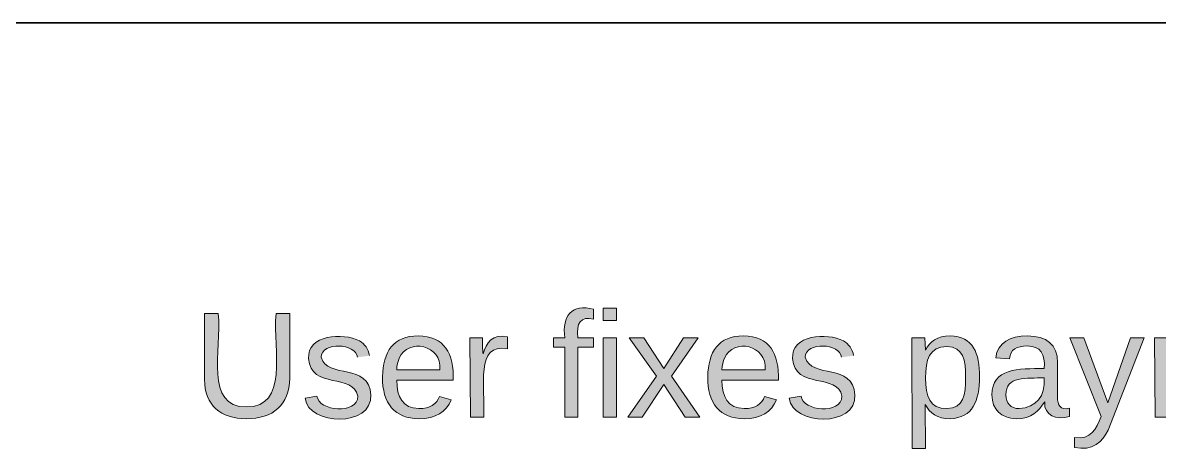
# Model space of a CAD drawing. Extents: x 3 to 1760, y 20 to 1040.
# Drawn here: x 833.5 to 951, y 768.3 to 812.7 of the extents above; entities that cross this region are included whole.
import ezdxf

# ---------------------------------------------------------------- set-up
doc = ezdxf.new("R2010")
doc.units = 0
doc.header["$MEASUREMENT"] = 0
doc.layers.add('Layer 1', color=7, linetype='Continuous', lineweight=0)

# ---------------------------------------------------------------- blocks, each defined once
blk = doc.blocks.new('Block_108')
at = {"layer": 'Layer 1', "true_color": 0x282c33, "transparency": 33554687}
h = blk.add_hatch(color=250, dxfattribs=at)
h.dxf.hatch_style = 2
edge = h.paths.add_edge_path()
edge.add_spline(control_points=[(861.15, 775.9), (861.11, 773.09), (859.42, 771.71), (856.66, 771.71), (854.02, 771.71), (852.34, 773.09), (852.34, 775.77), (852.34, 775.77), (852.34, 782.6), (852.34, 782.6), (852.34, 782.6), (853.76, 782.6), (853.76, 782.6), (854.11, 778.75), (852.34, 772.92), (856.66, 772.92), (861.06, 772.92), (859.42, 778.67), (859.73, 782.6), (859.73, 782.6), (861.15, 782.6), (861.15, 782.6), (861.15, 782.6), (861.15, 775.9), (861.15, 775.9)], knot_values=[0, 0, 0, 0, 1, 1, 1, 2, 2, 2, 3, 3, 3, 4, 4, 4, 5, 5, 5, 6, 6, 6, 7, 7, 7, 8, 8, 8, 8], degree=3, periodic=0)
edge.add_line((861.15, 775.9), (861.15, 775.9))
h = blk.add_hatch(color=250, dxfattribs=at)
h.dxf.hatch_style = 2
edge = h.paths.add_edge_path()
edge.add_spline(control_points=[(868.15, 778.06), (868.02, 779.53), (864.44, 779.7), (864.39, 778.06), (865.04, 775.77), (869.36, 777.54), (869.53, 774.17), (869.71, 770.8), (863.05, 770.97), (862.75, 773.83), (862.75, 773.83), (863.96, 774.04), (863.96, 774.04), (864.13, 772.49), (868.15, 772.1), (868.19, 774.04), (867.76, 776.46), (863.31, 774.69), (863.1, 777.93), (862.92, 780.39), (866.64, 780.65), (868.37, 779.75), (868.89, 779.44), (869.27, 778.93), (869.4, 778.23)], knot_values=[0, 0, 0, 0, 1, 1, 1, 2, 2, 2, 3, 3, 3, 4, 4, 4, 5, 5, 5, 6, 6, 6, 7, 7, 7, 8, 8, 8, 8], degree=3, periodic=0)
edge.add_line((869.4, 778.23), (868.15, 778.06))
h = blk.add_hatch(color=250, dxfattribs=at)
h.dxf.hatch_style = 2
edge = h.paths.add_edge_path()
edge.add_spline(control_points=[(874.42, 780.27), (877.14, 780.27), (878.13, 778.45), (878.05, 775.68), (878.05, 775.68), (872.21, 775.68), (872.21, 775.68), (872.21, 773.96), (872.82, 772.79), (874.5, 772.75), (875.63, 772.7), (876.36, 773.27), (876.62, 774), (876.62, 774), (877.83, 773.65), (877.83, 773.65), (877.35, 772.44), (876.23, 771.71), (874.5, 771.71), (872, 771.71), (870.7, 773.31), (870.74, 776.03), (870.79, 778.67), (871.87, 780.27), (874.42, 780.27)], knot_values=[0, 0, 0, 0, 1, 1, 1, 2, 2, 2, 3, 3, 3, 4, 4, 4, 5, 5, 5, 6, 6, 6, 7, 7, 7, 8, 8, 8, 8], degree=3, periodic=0)
edge = h.paths.add_edge_path()
edge.add_spline(control_points=[(876.66, 776.77), (876.92, 779.36), (873.38, 780.09), (872.47, 777.97), (872.34, 777.67), (872.21, 777.24), (872.21, 776.77), (872.21, 776.77), (876.66, 776.77), (876.66, 776.77)], knot_values=[0, 0, 0, 0, 1, 1, 1, 2, 2, 2, 3, 3, 3, 3], degree=3, periodic=0)
edge.add_line((876.66, 776.77), (876.66, 776.77))
h = blk.add_hatch(color=250, dxfattribs=at)
h.dxf.hatch_style = 2
edge = h.paths.add_edge_path()
edge.add_spline(control_points=[(883.66, 778.93), (880.29, 779.62), (881.37, 774.99), (881.2, 771.88), (881.2, 771.88), (879.82, 771.88), (879.82, 771.88), (879.82, 771.88), (879.77, 780.09), (879.77, 780.09), (879.77, 780.09), (881.07, 780.09), (881.07, 780.09), (881.11, 779.57), (881.03, 778.84), (881.16, 778.41), (881.42, 779.57), (882.15, 780.52), (883.66, 780.18), (883.66, 780.18), (883.66, 778.93), (883.66, 778.93)], knot_values=[0, 0, 0, 0, 1, 1, 1, 2, 2, 2, 3, 3, 3, 4, 4, 4, 5, 5, 5, 6, 6, 6, 7, 7, 7, 7], degree=3, periodic=0)
edge.add_line((883.66, 778.93), (883.66, 778.93))
at = {"layer": 'Layer 1'}
for points, knots in [([(861.15, 775.9), (861.11, 773.09), (859.42, 771.71), (856.66, 771.71), (854.02, 771.71), (852.34, 773.09), (852.34, 775.77), (852.34, 775.77), (852.34, 782.6), (852.34, 782.6), (852.34, 782.6), (853.76, 782.6), (853.76, 782.6), (854.11, 778.75), (852.34, 772.92), (856.66, 772.92), (861.06, 772.92), (859.42, 778.67), (859.73, 782.6), (859.73, 782.6), (861.15, 782.6), (861.15, 782.6), (861.15, 782.6), (861.15, 775.9), (861.15, 775.9)], [0, 0, 0, 0, 1, 1, 1, 2, 2, 2, 3, 3, 3, 4, 4, 4, 5, 5, 5, 6, 6, 6, 7, 7, 7, 8, 8, 8, 8]), ([(868.15, 778.06), (868.02, 779.53), (864.44, 779.7), (864.39, 778.06), (865.04, 775.77), (869.36, 777.54), (869.53, 774.17), (869.71, 770.8), (863.05, 770.97), (862.75, 773.83), (862.75, 773.83), (863.96, 774.04), (863.96, 774.04), (864.13, 772.49), (868.15, 772.1), (868.19, 774.04), (867.76, 776.46), (863.31, 774.69), (863.1, 777.93), (862.92, 780.39), (866.64, 780.65), (868.37, 779.75), (868.89, 779.44), (869.27, 778.93), (869.4, 778.23)], [0, 0, 0, 0, 1, 1, 1, 2, 2, 2, 3, 3, 3, 4, 4, 4, 5, 5, 5, 6, 6, 6, 7, 7, 7, 8, 8, 8, 8]), ([(874.42, 780.27), (877.14, 780.27), (878.13, 778.45), (878.05, 775.68), (878.05, 775.68), (872.21, 775.68), (872.21, 775.68), (872.21, 773.96), (872.82, 772.79), (874.5, 772.75), (875.63, 772.7), (876.36, 773.27), (876.62, 774), (876.62, 774), (877.83, 773.65), (877.83, 773.65), (877.35, 772.44), (876.23, 771.71), (874.5, 771.71), (872, 771.71), (870.7, 773.31), (870.74, 776.03), (870.79, 778.67), (871.87, 780.27), (874.42, 780.27)], [0, 0, 0, 0, 1, 1, 1, 2, 2, 2, 3, 3, 3, 4, 4, 4, 5, 5, 5, 6, 6, 6, 7, 7, 7, 8, 8, 8, 8]), ([(883.66, 778.93), (880.29, 779.62), (881.37, 774.99), (881.2, 771.88), (881.2, 771.88), (879.82, 771.88), (879.82, 771.88), (879.82, 771.88), (879.77, 780.09), (879.77, 780.09), (879.77, 780.09), (881.07, 780.09), (881.07, 780.09), (881.11, 779.57), (881.03, 778.84), (881.16, 778.41), (881.42, 779.57), (882.15, 780.52), (883.66, 780.18), (883.66, 780.18), (883.66, 778.93), (883.66, 778.93)], [0, 0, 0, 0, 1, 1, 1, 2, 2, 2, 3, 3, 3, 4, 4, 4, 5, 5, 5, 6, 6, 6, 7, 7, 7, 7]), ([(876.66, 776.77), (876.92, 779.36), (873.38, 780.09), (872.47, 777.97), (872.34, 777.67), (872.21, 777.24), (872.21, 776.77), (872.21, 776.77), (876.66, 776.77), (876.66, 776.77)], [0, 0, 0, 0, 1, 1, 1, 2, 2, 2, 3, 3, 3, 3])]:
    blk.add_open_spline(points, degree=3, knots=knots, dxfattribs=at)
blk = doc.blocks.new('Block_107')
at = {"layer": 'Layer 1'}
blk.add_blockref('Block_108', (0, 0), dxfattribs=at)
blk = doc.blocks.new('Block_110')
at = {"layer": 'Layer 1', "true_color": 0x282c33, "transparency": 33554687}
h = blk.add_hatch(color=250, dxfattribs=at)
h.dxf.hatch_style = 2
edge = h.paths.add_edge_path()
edge.add_spline(control_points=[(892.56, 781.99), (891.23, 782.38), (890.75, 781.56), (890.92, 780.09), (890.92, 780.09), (892.56, 780.09), (892.56, 780.09), (892.56, 780.09), (892.56, 779.1), (892.56, 779.1), (892.56, 779.1), (890.92, 779.1), (890.92, 779.1), (890.92, 779.1), (890.92, 771.88), (890.92, 771.88), (890.92, 771.88), (889.58, 771.88), (889.58, 771.88), (889.58, 771.88), (889.58, 779.1), (889.58, 779.1), (889.58, 779.1), (888.42, 779.1), (888.42, 779.1), (888.42, 779.1), (888.42, 780.09), (888.42, 780.09), (888.42, 780.09), (889.58, 780.09), (889.58, 780.09), (889.28, 782.34), (890.32, 783.64), (892.56, 783.03), (892.56, 783.03), (892.56, 781.99), (892.56, 781.99)], knot_values=[0, 0, 0, 0, 1, 1, 1, 2, 2, 2, 3, 3, 3, 4, 4, 4, 5, 5, 5, 6, 6, 6, 7, 7, 7, 8, 8, 8, 9, 9, 9, 10, 10, 10, 11, 11, 11, 12, 12, 12, 12], degree=3, periodic=0)
edge.add_line((892.56, 781.99), (892.56, 781.99))
h = blk.add_hatch(color=250, dxfattribs=at)
h.dxf.hatch_style = 2
edge = h.paths.add_edge_path()
edge.add_spline(control_points=[(893.56, 781.86), (893.56, 781.86), (893.56, 783.16), (893.56, 783.16), (893.56, 783.16), (894.94, 783.16), (894.94, 783.16), (894.94, 783.16), (894.94, 781.86), (894.94, 781.86), (894.94, 781.86), (893.56, 781.86), (893.56, 781.86)], knot_values=[0, 0, 0, 0, 1, 1, 1, 2, 2, 2, 3, 3, 3, 4, 4, 4, 4], degree=3, periodic=0)
edge = h.paths.add_edge_path()
edge.add_spline(control_points=[(893.56, 771.88), (893.56, 771.88), (893.56, 780.09), (893.56, 780.09), (893.56, 780.09), (894.94, 780.09), (894.94, 780.09), (894.94, 780.09), (894.94, 771.88), (894.94, 771.88), (894.94, 771.88), (893.56, 771.88), (893.56, 771.88)], knot_values=[0, 0, 0, 0, 1, 1, 1, 2, 2, 2, 3, 3, 3, 4, 4, 4, 4], degree=3, periodic=0)
edge.add_line((893.56, 771.88), (893.56, 771.88))
h = blk.add_hatch(color=250, dxfattribs=at)
h.dxf.hatch_style = 2
edge = h.paths.add_edge_path()
edge.add_spline(control_points=[(908.03, 780.27), (910.76, 780.27), (911.75, 778.45), (911.66, 775.68), (911.66, 775.68), (905.83, 775.68), (905.83, 775.68), (905.83, 773.96), (906.44, 772.79), (908.12, 772.75), (909.24, 772.7), (909.98, 773.27), (910.24, 774), (910.24, 774), (911.45, 773.65), (911.45, 773.65), (910.97, 772.44), (909.85, 771.71), (908.12, 771.71), (905.61, 771.71), (904.32, 773.31), (904.36, 776.03), (904.4, 778.67), (905.48, 780.27), (908.03, 780.27)], knot_values=[0, 0, 0, 0, 1, 1, 1, 2, 2, 2, 3, 3, 3, 4, 4, 4, 5, 5, 5, 6, 6, 6, 7, 7, 7, 8, 8, 8, 8], degree=3, periodic=0)
edge = h.paths.add_edge_path()
edge.add_spline(control_points=[(910.28, 776.77), (910.54, 779.36), (907, 780.09), (906.09, 777.97), (905.96, 777.67), (905.83, 777.24), (905.83, 776.77), (905.83, 776.77), (910.28, 776.77), (910.28, 776.77)], knot_values=[0, 0, 0, 0, 1, 1, 1, 2, 2, 2, 3, 3, 3, 3], degree=3, periodic=0)
edge.add_line((910.28, 776.77), (910.28, 776.77))
h = blk.add_hatch(color=250, dxfattribs=at)
h.dxf.hatch_style = 2
edge = h.paths.add_edge_path()
edge.add_spline(control_points=[(918.19, 778.06), (918.06, 779.53), (914.47, 779.7), (914.43, 778.06), (915.08, 775.77), (919.4, 777.54), (919.57, 774.17), (919.74, 770.8), (913.09, 770.97), (912.79, 773.83), (912.79, 773.83), (914, 774.04), (914, 774.04), (914.17, 772.49), (918.19, 772.1), (918.23, 774.04), (917.8, 776.46), (913.35, 774.69), (913.13, 777.93), (912.96, 780.39), (916.68, 780.65), (918.4, 779.75), (918.92, 779.44), (919.31, 778.93), (919.44, 778.23)], knot_values=[0, 0, 0, 0, 1, 1, 1, 2, 2, 2, 3, 3, 3, 4, 4, 4, 5, 5, 5, 6, 6, 6, 7, 7, 7, 8, 8, 8, 8], degree=3, periodic=0)
edge.add_line((919.44, 778.23), (918.19, 778.06))
h = blk.add_hatch(color=250, dxfattribs=at)
h.dxf.hatch_style = 2
edge = h.paths.add_edge_path()
edge.add_spline(control_points=[(902.03, 771.88), (902.03, 771.88), (899.82, 775.25), (899.82, 775.25), (899.82, 775.25), (897.58, 771.88), (897.58, 771.88), (897.58, 771.88), (896.11, 771.88), (896.11, 771.88), (896.11, 771.88), (899.05, 776.12), (899.05, 776.12), (899.05, 776.12), (896.24, 780.09), (896.24, 780.09), (896.24, 780.09), (897.75, 780.09), (897.75, 780.09), (897.75, 780.09), (899.82, 776.89), (899.82, 776.89), (899.82, 776.89), (901.85, 780.09), (901.85, 780.09), (901.85, 780.09), (903.37, 780.09), (903.37, 780.09), (903.37, 780.09), (900.6, 776.12), (900.6, 776.12), (900.6, 776.12), (903.54, 771.88), (903.54, 771.88), (903.54, 771.88), (902.03, 771.88), (902.03, 771.88)], knot_values=[0, 0, 0, 0, 1, 1, 1, 2, 2, 2, 3, 3, 3, 4, 4, 4, 5, 5, 5, 6, 6, 6, 7, 7, 7, 8, 8, 8, 9, 9, 9, 10, 10, 10, 11, 11, 11, 12, 12, 12, 12], degree=3, periodic=0)
edge.add_line((902.03, 771.88), (902.03, 771.88))
at = {"layer": 'Layer 1'}
for points, knots in [([(892.56, 781.99), (891.23, 782.38), (890.75, 781.56), (890.92, 780.09), (890.92, 780.09), (892.56, 780.09), (892.56, 780.09), (892.56, 780.09), (892.56, 779.1), (892.56, 779.1), (892.56, 779.1), (890.92, 779.1), (890.92, 779.1), (890.92, 779.1), (890.92, 771.88), (890.92, 771.88), (890.92, 771.88), (889.58, 771.88), (889.58, 771.88), (889.58, 771.88), (889.58, 779.1), (889.58, 779.1), (889.58, 779.1), (888.42, 779.1), (888.42, 779.1), (888.42, 779.1), (888.42, 780.09), (888.42, 780.09), (888.42, 780.09), (889.58, 780.09), (889.58, 780.09), (889.28, 782.34), (890.32, 783.64), (892.56, 783.03), (892.56, 783.03), (892.56, 781.99), (892.56, 781.99)], [0, 0, 0, 0, 1, 1, 1, 2, 2, 2, 3, 3, 3, 4, 4, 4, 5, 5, 5, 6, 6, 6, 7, 7, 7, 8, 8, 8, 9, 9, 9, 10, 10, 10, 11, 11, 11, 12, 12, 12, 12]), ([(893.56, 781.86), (893.56, 781.86), (893.56, 783.16), (893.56, 783.16), (893.56, 783.16), (894.94, 783.16), (894.94, 783.16), (894.94, 783.16), (894.94, 781.86), (894.94, 781.86), (894.94, 781.86), (893.56, 781.86), (893.56, 781.86)], [0, 0, 0, 0, 1, 1, 1, 2, 2, 2, 3, 3, 3, 4, 4, 4, 4]), ([(908.03, 780.27), (910.76, 780.27), (911.75, 778.45), (911.66, 775.68), (911.66, 775.68), (905.83, 775.68), (905.83, 775.68), (905.83, 773.96), (906.44, 772.79), (908.12, 772.75), (909.24, 772.7), (909.98, 773.27), (910.24, 774), (910.24, 774), (911.45, 773.65), (911.45, 773.65), (910.97, 772.44), (909.85, 771.71), (908.12, 771.71), (905.61, 771.71), (904.32, 773.31), (904.36, 776.03), (904.4, 778.67), (905.48, 780.27), (908.03, 780.27)], [0, 0, 0, 0, 1, 1, 1, 2, 2, 2, 3, 3, 3, 4, 4, 4, 5, 5, 5, 6, 6, 6, 7, 7, 7, 8, 8, 8, 8]), ([(918.19, 778.06), (918.06, 779.53), (914.47, 779.7), (914.43, 778.06), (915.08, 775.77), (919.4, 777.54), (919.57, 774.17), (919.74, 770.8), (913.09, 770.97), (912.79, 773.83), (912.79, 773.83), (914, 774.04), (914, 774.04), (914.17, 772.49), (918.19, 772.1), (918.23, 774.04), (917.8, 776.46), (913.35, 774.69), (913.13, 777.93), (912.96, 780.39), (916.68, 780.65), (918.4, 779.75), (918.92, 779.44), (919.31, 778.93), (919.44, 778.23)], [0, 0, 0, 0, 1, 1, 1, 2, 2, 2, 3, 3, 3, 4, 4, 4, 5, 5, 5, 6, 6, 6, 7, 7, 7, 8, 8, 8, 8]), ([(893.56, 771.88), (893.56, 771.88), (893.56, 780.09), (893.56, 780.09), (893.56, 780.09), (894.94, 780.09), (894.94, 780.09), (894.94, 780.09), (894.94, 771.88), (894.94, 771.88), (894.94, 771.88), (893.56, 771.88), (893.56, 771.88)], [0, 0, 0, 0, 1, 1, 1, 2, 2, 2, 3, 3, 3, 4, 4, 4, 4]), ([(902.03, 771.88), (902.03, 771.88), (899.82, 775.25), (899.82, 775.25), (899.82, 775.25), (897.58, 771.88), (897.58, 771.88), (897.58, 771.88), (896.11, 771.88), (896.11, 771.88), (896.11, 771.88), (899.05, 776.12), (899.05, 776.12), (899.05, 776.12), (896.24, 780.09), (896.24, 780.09), (896.24, 780.09), (897.75, 780.09), (897.75, 780.09), (897.75, 780.09), (899.82, 776.89), (899.82, 776.89), (899.82, 776.89), (901.85, 780.09), (901.85, 780.09), (901.85, 780.09), (903.37, 780.09), (903.37, 780.09), (903.37, 780.09), (900.6, 776.12), (900.6, 776.12), (900.6, 776.12), (903.54, 771.88), (903.54, 771.88), (903.54, 771.88), (902.03, 771.88), (902.03, 771.88)], [0, 0, 0, 0, 1, 1, 1, 2, 2, 2, 3, 3, 3, 4, 4, 4, 5, 5, 5, 6, 6, 6, 7, 7, 7, 8, 8, 8, 9, 9, 9, 10, 10, 10, 11, 11, 11, 12, 12, 12, 12]), ([(910.28, 776.77), (910.54, 779.36), (907, 780.09), (906.09, 777.97), (905.96, 777.67), (905.83, 777.24), (905.83, 776.77), (905.83, 776.77), (910.28, 776.77), (910.28, 776.77)], [0, 0, 0, 0, 1, 1, 1, 2, 2, 2, 3, 3, 3, 3])]:
    blk.add_open_spline(points, degree=3, knots=knots, dxfattribs=at)
blk = doc.blocks.new('Block_109')
at = {"layer": 'Layer 1'}
blk.add_blockref('Block_110', (0, 0), dxfattribs=at)
blk = doc.blocks.new('Block_112')
at = {"layer": 'Layer 1', "true_color": 0x282c33, "transparency": 33554687}
h = blk.add_hatch(color=250, dxfattribs=at)
h.dxf.hatch_style = 2
edge = h.paths.add_edge_path()
edge.add_spline(control_points=[(982.27, 773.91), (982.18, 772.88), (983.05, 772.66), (983.91, 772.96), (983.91, 772.96), (983.91, 771.93), (983.91, 771.93), (982.48, 771.49), (980.89, 771.71), (980.89, 773.61), (980.89, 773.61), (980.89, 779.1), (980.89, 779.1), (980.89, 779.1), (979.94, 779.1), (979.94, 779.1), (979.94, 779.1), (979.94, 780.09), (979.94, 780.09), (979.94, 780.09), (980.97, 780.09), (980.97, 780.09), (980.97, 780.09), (981.36, 781.95), (981.36, 781.95), (981.36, 781.95), (982.27, 781.95), (982.27, 781.95), (982.27, 781.95), (982.27, 780.09), (982.27, 780.09), (982.27, 780.09), (983.78, 780.09), (983.78, 780.09), (983.78, 780.09), (983.78, 779.1), (983.78, 779.1), (983.78, 779.1), (982.27, 779.1), (982.27, 779.1), (982.27, 779.1), (982.27, 773.91), (982.27, 773.91)], knot_values=[0, 0, 0, 0, 1, 1, 1, 2, 2, 2, 3, 3, 3, 4, 4, 4, 5, 5, 5, 6, 6, 6, 7, 7, 7, 8, 8, 8, 9, 9, 9, 10, 10, 10, 11, 11, 11, 12, 12, 12, 13, 13, 13, 14, 14, 14, 14], degree=3, periodic=0)
edge.add_line((982.27, 773.91), (982.27, 773.91))
h = blk.add_hatch(color=250, dxfattribs=at)
h.dxf.hatch_style = 2
edge = h.paths.add_edge_path()
edge.add_spline(control_points=[(929.42, 780.27), (931.8, 780.22), (932.45, 778.49), (932.45, 776.03), (932.45, 773.57), (931.76, 771.8), (929.42, 771.71), (928.08, 771.71), (927.31, 772.27), (926.83, 773.18), (926.83, 773.18), (926.87, 768.64), (926.87, 768.64), (926.87, 768.64), (925.49, 768.64), (925.49, 768.64), (925.49, 768.64), (925.45, 780.09), (925.45, 780.09), (925.45, 780.09), (926.79, 780.09), (926.79, 780.09), (926.79, 780.09), (926.87, 778.8), (926.87, 778.8), (927.31, 779.7), (928.08, 780.27), (929.42, 780.27)], knot_values=[0, 0, 0, 0, 1, 1, 1, 2, 2, 2, 3, 3, 3, 4, 4, 4, 5, 5, 5, 6, 6, 6, 7, 7, 7, 8, 8, 8, 9, 9, 9, 9], degree=3, periodic=0)
edge = h.paths.add_edge_path()
edge.add_spline(control_points=[(929.08, 772.75), (930.81, 772.75), (931.02, 774.22), (931.02, 775.99), (931.02, 777.76), (930.76, 779.14), (929.08, 779.18), (927.26, 779.18), (926.87, 777.8), (926.87, 775.9), (926.87, 774.04), (927.31, 772.75), (929.08, 772.75)], knot_values=[0, 0, 0, 0, 1, 1, 1, 2, 2, 2, 3, 3, 3, 4, 4, 4, 4], degree=3, periodic=0)
edge.add_line((929.08, 772.75), (929.08, 772.75))
h = blk.add_hatch(color=250, dxfattribs=at)
h.dxf.hatch_style = 2
edge = h.paths.add_edge_path()
edge.add_spline(control_points=[(939.19, 773.44), (938.54, 772.53), (937.85, 771.67), (936.25, 771.71), (934.69, 771.75), (933.74, 772.62), (933.74, 774.17), (933.7, 776.94), (936.47, 776.89), (939.14, 776.89), (939.27, 778.41), (938.76, 779.23), (937.37, 779.23), (936.34, 779.18), (935.6, 778.93), (935.56, 777.89), (935.56, 777.89), (934.13, 778.02), (934.13, 778.02), (934.35, 779.62), (935.56, 780.27), (937.42, 780.27), (939.36, 780.27), (940.53, 779.4), (940.53, 777.5), (940.53, 777.5), (940.53, 773.96), (940.53, 773.96), (940.48, 773.09), (940.83, 772.57), (941.74, 772.79), (941.74, 772.79), (941.74, 771.93), (941.74, 771.93), (940.4, 771.54), (939.1, 772.01), (939.19, 773.44)], knot_values=[0, 0, 0, 0, 1, 1, 1, 2, 2, 2, 3, 3, 3, 4, 4, 4, 5, 5, 5, 6, 6, 6, 7, 7, 7, 8, 8, 8, 9, 9, 9, 10, 10, 10, 11, 11, 11, 12, 12, 12, 12], degree=3, periodic=0)
edge = h.paths.add_edge_path()
edge.add_spline(control_points=[(935.17, 774.17), (935.17, 773.31), (935.69, 772.75), (936.55, 772.75), (938.32, 772.88), (939.27, 774), (939.14, 775.94), (937.29, 775.86), (935.17, 776.16), (935.17, 774.17)], knot_values=[0, 0, 0, 0, 1, 1, 1, 2, 2, 2, 3, 3, 3, 3], degree=3, periodic=0)
edge.add_line((935.17, 774.17), (935.17, 774.17))
h = blk.add_hatch(color=250, dxfattribs=at)
h.dxf.hatch_style = 2
edge = h.paths.add_edge_path()
edge.add_spline(control_points=[(958.59, 779.18), (955.69, 779.06), (956.95, 774.65), (956.69, 771.88), (956.69, 771.88), (955.35, 771.88), (955.35, 771.88), (955.35, 771.88), (955.35, 777.11), (955.35, 777.11), (955.35, 778.36), (955.13, 779.27), (953.84, 779.18), (950.98, 779.01), (952.19, 774.69), (951.94, 771.88), (951.94, 771.88), (950.6, 771.88), (950.6, 771.88), (950.6, 771.88), (950.55, 780.09), (950.55, 780.09), (950.55, 780.09), (951.85, 780.09), (951.85, 780.09), (951.89, 779.66), (951.81, 779.06), (951.94, 778.71), (952.37, 780.61), (956.21, 780.87), (956.56, 778.71), (957.03, 779.62), (957.73, 780.22), (959.06, 780.27), (962.74, 780.35), (961.1, 775.12), (961.44, 771.88), (961.44, 771.88), (960.1, 771.88), (960.1, 771.88), (960.1, 771.88), (960.1, 777.11), (960.1, 777.11), (960.1, 778.36), (959.89, 779.23), (958.59, 779.18)], knot_values=[0, 0, 0, 0, 1, 1, 1, 2, 2, 2, 3, 3, 3, 4, 4, 4, 5, 5, 5, 6, 6, 6, 7, 7, 7, 8, 8, 8, 9, 9, 9, 10, 10, 10, 11, 11, 11, 12, 12, 12, 13, 13, 13, 14, 14, 14, 15, 15, 15, 15], degree=3, periodic=0)
edge.add_line((958.59, 779.18), (958.59, 779.18))
h = blk.add_hatch(color=250, dxfattribs=at)
h.dxf.hatch_style = 2
edge = h.paths.add_edge_path()
edge.add_spline(control_points=[(966.76, 780.27), (969.48, 780.27), (970.47, 778.45), (970.39, 775.68), (970.39, 775.68), (964.55, 775.68), (964.55, 775.68), (964.55, 773.96), (965.16, 772.79), (966.84, 772.75), (967.97, 772.7), (968.7, 773.27), (968.96, 774), (968.96, 774), (970.17, 773.65), (970.17, 773.65), (969.69, 772.44), (968.57, 771.71), (966.84, 771.71), (964.34, 771.71), (963.04, 773.31), (963.08, 776.03), (963.13, 778.67), (964.21, 780.27), (966.76, 780.27)], knot_values=[0, 0, 0, 0, 1, 1, 1, 2, 2, 2, 3, 3, 3, 4, 4, 4, 5, 5, 5, 6, 6, 6, 7, 7, 7, 8, 8, 8, 8], degree=3, periodic=0)
edge = h.paths.add_edge_path()
edge.add_spline(control_points=[(969, 776.77), (969.26, 779.36), (965.72, 780.09), (964.81, 777.97), (964.68, 777.67), (964.55, 777.24), (964.55, 776.77), (964.55, 776.77), (969, 776.77), (969, 776.77)], knot_values=[0, 0, 0, 0, 1, 1, 1, 2, 2, 2, 3, 3, 3, 3], degree=3, periodic=0)
edge.add_line((969, 776.77), (969, 776.77))
h = blk.add_hatch(color=250, dxfattribs=at)
h.dxf.hatch_style = 2
edge = h.paths.add_edge_path()
edge.add_spline(control_points=[(976.13, 780.27), (979.98, 780.44), (978.42, 775.25), (978.73, 771.88), (978.73, 771.88), (977.34, 771.88), (977.34, 771.88), (977.34, 771.88), (977.34, 777.11), (977.34, 777.11), (977.34, 778.45), (977, 779.23), (975.66, 779.18), (972.55, 779.1), (973.76, 774.78), (973.54, 771.88), (973.54, 771.88), (972.16, 771.88), (972.16, 771.88), (972.16, 771.88), (972.11, 780.09), (972.11, 780.09), (972.11, 780.09), (973.41, 780.09), (973.41, 780.09), (973.45, 779.66), (973.37, 779.06), (973.5, 778.71), (973.97, 779.66), (974.75, 780.22), (976.13, 780.27)], knot_values=[0, 0, 0, 0, 1, 1, 1, 2, 2, 2, 3, 3, 3, 4, 4, 4, 5, 5, 5, 6, 6, 6, 7, 7, 7, 8, 8, 8, 9, 9, 9, 10, 10, 10, 10], degree=3, periodic=0)
edge.add_line((976.13, 780.27), (976.13, 780.27))
h = blk.add_hatch(color=250, dxfattribs=at)
h.dxf.hatch_style = 2
edge = h.paths.add_edge_path()
edge.add_spline(control_points=[(949.47, 780.09), (949.47, 780.09), (945.76, 770.54), (945.76, 770.54), (945.15, 769.33), (944.16, 768.34), (942.26, 768.73), (942.26, 768.73), (942.26, 769.77), (942.26, 769.77), (943.94, 769.51), (944.55, 770.63), (945.02, 771.93), (945.02, 771.93), (941.78, 780.09), (941.78, 780.09), (941.78, 780.09), (943.25, 780.09), (943.25, 780.09), (943.25, 780.09), (945.71, 773.35), (945.71, 773.35), (945.71, 773.35), (948.05, 780.09), (948.05, 780.09), (948.05, 780.09), (949.47, 780.09), (949.47, 780.09)], knot_values=[0, 0, 0, 0, 1, 1, 1, 2, 2, 2, 3, 3, 3, 4, 4, 4, 5, 5, 5, 6, 6, 6, 7, 7, 7, 8, 8, 8, 9, 9, 9, 9], degree=3, periodic=0)
edge.add_line((949.47, 780.09), (949.47, 780.09))
at = {"layer": 'Layer 1'}
for points, knots in [([(982.27, 773.91), (982.18, 772.88), (983.05, 772.66), (983.91, 772.96), (983.91, 772.96), (983.91, 771.93), (983.91, 771.93), (982.48, 771.49), (980.89, 771.71), (980.89, 773.61), (980.89, 773.61), (980.89, 779.1), (980.89, 779.1), (980.89, 779.1), (979.94, 779.1), (979.94, 779.1), (979.94, 779.1), (979.94, 780.09), (979.94, 780.09), (979.94, 780.09), (980.97, 780.09), (980.97, 780.09), (980.97, 780.09), (981.36, 781.95), (981.36, 781.95), (981.36, 781.95), (982.27, 781.95), (982.27, 781.95), (982.27, 781.95), (982.27, 780.09), (982.27, 780.09), (982.27, 780.09), (983.78, 780.09), (983.78, 780.09), (983.78, 780.09), (983.78, 779.1), (983.78, 779.1), (983.78, 779.1), (982.27, 779.1), (982.27, 779.1), (982.27, 779.1), (982.27, 773.91), (982.27, 773.91)], [0, 0, 0, 0, 1, 1, 1, 2, 2, 2, 3, 3, 3, 4, 4, 4, 5, 5, 5, 6, 6, 6, 7, 7, 7, 8, 8, 8, 9, 9, 9, 10, 10, 10, 11, 11, 11, 12, 12, 12, 13, 13, 13, 14, 14, 14, 14]), ([(929.42, 780.27), (931.8, 780.22), (932.45, 778.49), (932.45, 776.03), (932.45, 773.57), (931.76, 771.8), (929.42, 771.71), (928.08, 771.71), (927.31, 772.27), (926.83, 773.18), (926.83, 773.18), (926.87, 768.64), (926.87, 768.64), (926.87, 768.64), (925.49, 768.64), (925.49, 768.64), (925.49, 768.64), (925.45, 780.09), (925.45, 780.09), (925.45, 780.09), (926.79, 780.09), (926.79, 780.09), (926.79, 780.09), (926.87, 778.8), (926.87, 778.8), (927.31, 779.7), (928.08, 780.27), (929.42, 780.27)], [0, 0, 0, 0, 1, 1, 1, 2, 2, 2, 3, 3, 3, 4, 4, 4, 5, 5, 5, 6, 6, 6, 7, 7, 7, 8, 8, 8, 9, 9, 9, 9]), ([(939.19, 773.44), (938.54, 772.53), (937.85, 771.67), (936.25, 771.71), (934.69, 771.75), (933.74, 772.62), (933.74, 774.17), (933.7, 776.94), (936.47, 776.89), (939.14, 776.89), (939.27, 778.41), (938.76, 779.23), (937.37, 779.23), (936.34, 779.18), (935.6, 778.93), (935.56, 777.89), (935.56, 777.89), (934.13, 778.02), (934.13, 778.02), (934.35, 779.62), (935.56, 780.27), (937.42, 780.27), (939.36, 780.27), (940.53, 779.4), (940.53, 777.5), (940.53, 777.5), (940.53, 773.96), (940.53, 773.96), (940.48, 773.09), (940.83, 772.57), (941.74, 772.79), (941.74, 772.79), (941.74, 771.93), (941.74, 771.93), (940.4, 771.54), (939.1, 772.01), (939.19, 773.44)], [0, 0, 0, 0, 1, 1, 1, 2, 2, 2, 3, 3, 3, 4, 4, 4, 5, 5, 5, 6, 6, 6, 7, 7, 7, 8, 8, 8, 9, 9, 9, 10, 10, 10, 11, 11, 11, 12, 12, 12, 12]), ([(958.59, 779.18), (955.69, 779.06), (956.95, 774.65), (956.69, 771.88), (956.69, 771.88), (955.35, 771.88), (955.35, 771.88), (955.35, 771.88), (955.35, 777.11), (955.35, 777.11), (955.35, 778.36), (955.13, 779.27), (953.84, 779.18), (950.98, 779.01), (952.19, 774.69), (951.94, 771.88), (951.94, 771.88), (950.6, 771.88), (950.6, 771.88), (950.6, 771.88), (950.55, 780.09), (950.55, 780.09), (950.55, 780.09), (951.85, 780.09), (951.85, 780.09), (951.89, 779.66), (951.81, 779.06), (951.94, 778.71), (952.37, 780.61), (956.21, 780.87), (956.56, 778.71), (957.03, 779.62), (957.73, 780.22), (959.06, 780.27), (962.74, 780.35), (961.1, 775.12), (961.44, 771.88), (961.44, 771.88), (960.1, 771.88), (960.1, 771.88), (960.1, 771.88), (960.1, 777.11), (960.1, 777.11), (960.1, 778.36), (959.89, 779.23), (958.59, 779.18)], [0, 0, 0, 0, 1, 1, 1, 2, 2, 2, 3, 3, 3, 4, 4, 4, 5, 5, 5, 6, 6, 6, 7, 7, 7, 8, 8, 8, 9, 9, 9, 10, 10, 10, 11, 11, 11, 12, 12, 12, 13, 13, 13, 14, 14, 14, 15, 15, 15, 15]), ([(966.76, 780.27), (969.48, 780.27), (970.47, 778.45), (970.39, 775.68), (970.39, 775.68), (964.55, 775.68), (964.55, 775.68), (964.55, 773.96), (965.16, 772.79), (966.84, 772.75), (967.97, 772.7), (968.7, 773.27), (968.96, 774), (968.96, 774), (970.17, 773.65), (970.17, 773.65), (969.69, 772.44), (968.57, 771.71), (966.84, 771.71), (964.34, 771.71), (963.04, 773.31), (963.08, 776.03), (963.13, 778.67), (964.21, 780.27), (966.76, 780.27)], [0, 0, 0, 0, 1, 1, 1, 2, 2, 2, 3, 3, 3, 4, 4, 4, 5, 5, 5, 6, 6, 6, 7, 7, 7, 8, 8, 8, 8]), ([(976.13, 780.27), (979.98, 780.44), (978.42, 775.25), (978.73, 771.88), (978.73, 771.88), (977.34, 771.88), (977.34, 771.88), (977.34, 771.88), (977.34, 777.11), (977.34, 777.11), (977.34, 778.45), (977, 779.23), (975.66, 779.18), (972.55, 779.1), (973.76, 774.78), (973.54, 771.88), (973.54, 771.88), (972.16, 771.88), (972.16, 771.88), (972.16, 771.88), (972.11, 780.09), (972.11, 780.09), (972.11, 780.09), (973.41, 780.09), (973.41, 780.09), (973.45, 779.66), (973.37, 779.06), (973.5, 778.71), (973.97, 779.66), (974.75, 780.22), (976.13, 780.27)], [0, 0, 0, 0, 1, 1, 1, 2, 2, 2, 3, 3, 3, 4, 4, 4, 5, 5, 5, 6, 6, 6, 7, 7, 7, 8, 8, 8, 9, 9, 9, 10, 10, 10, 10]), ([(929.08, 772.75), (930.81, 772.75), (931.02, 774.22), (931.02, 775.99), (931.02, 777.76), (930.76, 779.14), (929.08, 779.18), (927.26, 779.18), (926.87, 777.8), (926.87, 775.9), (926.87, 774.04), (927.31, 772.75), (929.08, 772.75)], [0, 0, 0, 0, 1, 1, 1, 2, 2, 2, 3, 3, 3, 4, 4, 4, 4]), ([(949.47, 780.09), (949.47, 780.09), (945.76, 770.54), (945.76, 770.54), (945.15, 769.33), (944.16, 768.34), (942.26, 768.73), (942.26, 768.73), (942.26, 769.77), (942.26, 769.77), (943.94, 769.51), (944.55, 770.63), (945.02, 771.93), (945.02, 771.93), (941.78, 780.09), (941.78, 780.09), (941.78, 780.09), (943.25, 780.09), (943.25, 780.09), (943.25, 780.09), (945.71, 773.35), (945.71, 773.35), (945.71, 773.35), (948.05, 780.09), (948.05, 780.09), (948.05, 780.09), (949.47, 780.09), (949.47, 780.09)], [0, 0, 0, 0, 1, 1, 1, 2, 2, 2, 3, 3, 3, 4, 4, 4, 5, 5, 5, 6, 6, 6, 7, 7, 7, 8, 8, 8, 9, 9, 9, 9]), ([(969, 776.77), (969.26, 779.36), (965.72, 780.09), (964.81, 777.97), (964.68, 777.67), (964.55, 777.24), (964.55, 776.77), (964.55, 776.77), (969, 776.77), (969, 776.77)], [0, 0, 0, 0, 1, 1, 1, 2, 2, 2, 3, 3, 3, 3]), ([(935.17, 774.17), (935.17, 773.31), (935.69, 772.75), (936.55, 772.75), (938.32, 772.88), (939.27, 774), (939.14, 775.94), (937.29, 775.86), (935.17, 776.16), (935.17, 774.17)], [0, 0, 0, 0, 1, 1, 1, 2, 2, 2, 3, 3, 3, 3])]:
    blk.add_open_spline(points, degree=3, knots=knots, dxfattribs=at)
blk = doc.blocks.new('Block_111')
at = {"layer": 'Layer 1'}
blk.add_blockref('Block_112', (0, 0), dxfattribs=at)
blk = doc.blocks.new('Block_0')
at = {"layer": 'Layer 1', "color": 250, "lineweight": 35, "true_color": 0x333333}
blk.add_open_spline([(550.85, 812.67), (550.85, 812.67), (1192.17, 812.67), (1192.17, 812.67)], degree=3, dxfattribs=at)
at = {"layer": 'Layer 1'}
for name in ['Block_107', 'Block_109', 'Block_111']:
    blk.add_blockref(name, (0, 0), dxfattribs=at)

msp = doc.modelspace()

# ---------------------------------------------------------------- block references
at = {"layer": 'Layer 1'}
msp.add_blockref('Block_0', (0, 0), dxfattribs=at)

doc.saveas('drawing.dxf')
